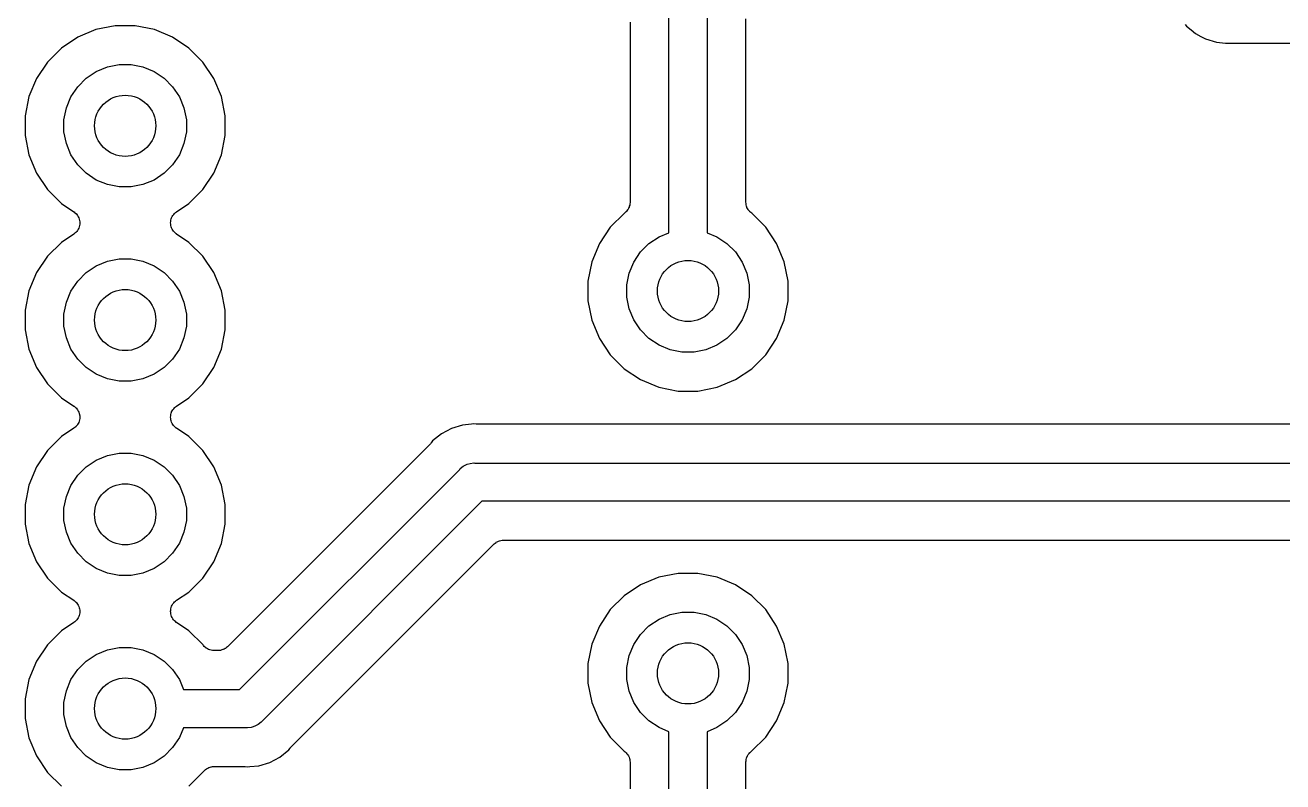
# Model space of a CAD drawing. Extents: x 93 to 144, y -123 to -68.
# Drawn here: x 110.93 to 127.38, y -86.02 to -76.12 of the extents above; entities that cross this region are included whole.
import ezdxf

# ---------------------------------------------------------------- set-up
doc = ezdxf.new("R2010")
doc.units = 0
doc.layers.add('BLACK', color=7, linetype='CONTINUOUS')

msp = doc.modelspace()

# ---------------------------------------------------------------- linework, layer by layer
at = {"layer": 'BLACK', "linetype": 'CONTINUOUS'}
for p, q in [((119.35, -78.8376), (119.35, -75.4)), ((119.85, -75.4), (119.85, -78.8376)), ((112.111, -76.132), (111.858, -76.1823)), ((112.369, -76.132), (112.111, -76.132)), ((112.622, -76.1823), (112.369, -76.132)), ((118.842, -76.0831), (118.842, -78.4398)), ((120.358, -78.4398), (120.358, -76.0431)), ((126.103, -76.1163), (126.121, -76.1386)), ((126.121, -76.1386), (126.179, -76.1856)), ((111.62, -76.2809), (111.406, -76.424)), ((111.858, -76.1823), (111.62, -76.2809)), ((112.86, -76.2809), (112.622, -76.1823)), ((113.074, -76.424), (112.86, -76.2809)), ((126.179, -76.1856), (126.179, -76.1856)), ((126.179, -76.1856), (126.237, -76.2333)), ((126.237, -76.2333), (126.308, -76.2715)), ((126.308, -76.2715), (126.308, -76.2715)), ((126.308, -76.2715), (126.369, -76.3037)), ((126.369, -76.3037), (126.511, -76.347)), ((111.406, -76.424), (111.224, -76.6062)), ((113.256, -76.6062), (113.074, -76.424)), ((126.511, -76.347), (126.631, -76.3588)), ((126.631, -76.3588), (126.631, -76.3588)), ((126.631, -76.3588), (126.66, -76.3617)), ((126.66, -76.3617), (126.689, -76.3588)), ((126.689, -76.3588), (126.691, -76.3586)), ((126.691, -76.3586), (126.698, -76.3587)), ((126.698, -76.3587), (126.706, -76.358)), ((126.706, -76.358), (131.154, -76.358)), ((111.224, -76.6062), (111.081, -76.8204)), ((112.007, -76.6707), (112.161, -76.64)), ((112.161, -76.64), (112.319, -76.64)), ((112.319, -76.64), (112.473, -76.6707)), ((113.399, -76.8204), (113.256, -76.6062)), ((111.73, -76.8186), (111.861, -76.731)), ((111.861, -76.731), (112.007, -76.6707)), ((112.473, -76.6707), (112.619, -76.731)), ((112.619, -76.731), (112.75, -76.8186)), ((111.081, -76.8204), (110.982, -77.0585)), ((111.531, -77.0611), (111.619, -76.93)), ((111.619, -76.93), (111.73, -76.8186)), ((112.75, -76.8186), (112.861, -76.93)), ((112.861, -76.93), (112.949, -77.0611)), ((113.498, -77.0585), (113.399, -76.8204)), ((110.982, -77.0585), (110.932, -77.3112)), ((111.471, -77.2066), (111.531, -77.0611)), ((112.949, -77.0611), (113.009, -77.2066)), ((113.548, -77.3112), (113.498, -77.0585)), ((111.44, -77.3612), (111.471, -77.2066)), ((113.009, -77.2066), (113.04, -77.3612)), ((110.932, -77.3112), (110.932, -77.5688)), ((111.44, -77.5188), (111.44, -77.3612)), ((113.04, -77.3612), (113.04, -77.5188)), ((113.548, -77.5688), (113.548, -77.3112)), ((110.932, -77.5688), (110.982, -77.8215)), ((111.471, -77.6734), (111.44, -77.5188)), ((113.04, -77.5188), (113.009, -77.6734)), ((113.498, -77.8215), (113.548, -77.5688)), ((111.531, -77.8189), (111.471, -77.6734)), ((113.009, -77.6734), (112.949, -77.8189)), ((110.982, -77.8215), (111.081, -78.0596)), ((111.619, -77.95), (111.531, -77.8189)), ((111.73, -78.0614), (111.619, -77.95)), ((112.861, -77.95), (112.75, -78.0614)), ((112.949, -77.8189), (112.861, -77.95)), ((113.399, -78.0596), (113.498, -77.8215)), ((111.081, -78.0596), (111.224, -78.2738)), ((111.861, -78.149), (111.73, -78.0614)), ((112.75, -78.0614), (112.619, -78.149)), ((113.256, -78.2738), (113.399, -78.0596)), ((111.224, -78.2738), (111.406, -78.456)), ((112.007, -78.2093), (111.861, -78.149)), ((112.161, -78.24), (112.007, -78.2093)), ((112.319, -78.24), (112.161, -78.24)), ((112.473, -78.2093), (112.319, -78.24)), ((112.619, -78.149), (112.473, -78.2093)), ((113.074, -78.456), (113.256, -78.2738)), ((118.842, -78.4423), (118.84, -78.4584)), ((118.842, -78.4398), (118.842, -78.4405)), ((118.842, -78.4405), (118.842, -78.4406)), ((118.842, -78.4406), (118.842, -78.4406)), ((118.842, -78.4406), (118.842, -78.4423)), ((120.36, -78.456), (120.358, -78.4398)), ((111.406, -78.456), (111.569, -78.5645)), ((111.569, -78.5645), (111.57, -78.5653)), ((111.57, -78.5653), (111.57, -78.5653)), ((111.57, -78.5653), (111.57, -78.5654)), ((111.57, -78.5654), (111.571, -78.5659)), ((111.571, -78.5659), (111.583, -78.5766)), ((111.583, -78.5766), (111.596, -78.5872)), ((111.596, -78.5872), (111.596, -78.5876)), ((111.596, -78.5876), (111.597, -78.5879)), ((111.597, -78.5879), (111.607, -78.601)), ((111.607, -78.601), (111.618, -78.6138)), ((111.618, -78.6138), (111.618, -78.6142)), ((111.618, -78.6142), (111.618, -78.6146)), ((111.618, -78.6146), (111.626, -78.6294)), ((112.855, -78.6272), (112.863, -78.6125)), ((112.863, -78.6125), (112.864, -78.6122)), ((112.864, -78.6118), (112.875, -78.5989)), ((112.864, -78.6122), (112.864, -78.6118)), ((112.875, -78.5989), (112.885, -78.5861)), ((112.885, -78.5859), (112.886, -78.5855)), ((112.885, -78.5861), (112.885, -78.5859)), ((112.886, -78.5855), (112.899, -78.5749)), ((112.899, -78.5749), (112.911, -78.5645)), ((112.911, -78.5645), (113.074, -78.456)), ((118.768, -78.5823), (118.584, -78.7662)), ((118.777, -78.5751), (118.768, -78.5823)), ((118.789, -78.5649), (118.777, -78.5751)), ((118.79, -78.5642), (118.789, -78.5649)), ((118.791, -78.5637), (118.79, -78.5642)), ((118.801, -78.5511), (118.791, -78.5637)), ((118.811, -78.5387), (118.801, -78.5511)), ((118.812, -78.538), (118.811, -78.5387)), ((118.82, -78.523), (118.812, -78.5373)), ((118.812, -78.5373), (118.812, -78.538)), ((118.828, -78.5088), (118.82, -78.523)), ((118.829, -78.5072), (118.828, -78.508)), ((118.828, -78.508), (118.828, -78.5088)), ((118.833, -78.4917), (118.829, -78.5072)), ((118.838, -78.4762), (118.833, -78.4917)), ((118.839, -78.4746), (118.838, -78.4754)), ((118.838, -78.4754), (118.838, -78.4762)), ((118.84, -78.4584), (118.839, -78.4746)), ((120.361, -78.4722), (120.36, -78.456)), ((120.361, -78.473), (120.361, -78.4722)), ((120.361, -78.4738), (120.361, -78.473)), ((120.366, -78.4894), (120.361, -78.4738)), ((120.371, -78.505), (120.366, -78.4894)), ((120.371, -78.5057), (120.371, -78.505)), ((120.371, -78.5065), (120.371, -78.5057)), ((120.379, -78.5208), (120.371, -78.5065)), ((120.386, -78.5353), (120.379, -78.5208)), ((120.387, -78.5359), (120.386, -78.5353)), ((120.387, -78.5367), (120.387, -78.5359)), ((120.397, -78.5492), (120.387, -78.5367)), ((120.408, -78.5619), (120.397, -78.5492)), ((120.408, -78.5625), (120.408, -78.5619)), ((120.409, -78.5631), (120.408, -78.5625)), ((120.421, -78.5735), (120.409, -78.5631)), ((120.434, -78.5839), (120.421, -78.5735)), ((120.616, -78.7662), (120.434, -78.5839)), ((111.633, -78.7782), (111.625, -78.7927)), ((111.626, -78.6294), (111.633, -78.644)), ((111.633, -78.644), (111.634, -78.6445)), ((111.638, -78.7614), (111.633, -78.7774)), ((111.633, -78.7774), (111.633, -78.7778)), ((111.633, -78.7778), (111.633, -78.7782)), ((111.634, -78.6445), (111.634, -78.6449)), ((111.634, -78.6449), (111.638, -78.6609)), ((111.638, -78.6609), (111.643, -78.6768)), ((111.643, -78.7456), (111.638, -78.7614)), ((111.643, -78.6768), (111.643, -78.6772)), ((111.643, -78.6772), (111.643, -78.6777)), ((111.643, -78.6777), (111.645, -78.6943)), ((111.645, -78.7282), (111.643, -78.7447)), ((111.643, -78.7447), (111.643, -78.7452)), ((111.643, -78.7452), (111.643, -78.7456)), ((111.645, -78.6943), (111.646, -78.7108)), ((111.646, -78.7117), (111.645, -78.7282)), ((111.646, -78.7108), (111.646, -78.7112)), ((111.646, -78.7112), (111.646, -78.7117)), ((112.834, -78.7083), (112.835, -78.6918)), ((112.834, -78.7088), (112.834, -78.7083)), ((112.834, -78.7092), (112.834, -78.7088)), ((112.835, -78.7258), (112.834, -78.7092)), ((112.835, -78.6918), (112.837, -78.6753)), ((112.837, -78.7423), (112.835, -78.7258)), ((112.837, -78.6744), (112.842, -78.6585)), ((112.837, -78.6748), (112.837, -78.6744)), ((112.837, -78.6753), (112.837, -78.6748)), ((112.837, -78.7428), (112.837, -78.7423)), ((112.837, -78.7432), (112.837, -78.7428)), ((112.842, -78.7592), (112.837, -78.7432)), ((112.842, -78.6585), (112.847, -78.6426)), ((112.846, -78.7751), (112.842, -78.7592)), ((112.846, -78.7755), (112.846, -78.7751)), ((112.847, -78.776), (112.846, -78.7755)), ((112.847, -78.6418), (112.855, -78.6272)), ((112.847, -78.6422), (112.847, -78.6418)), ((112.847, -78.6426), (112.847, -78.6422)), ((112.854, -78.7907), (112.847, -78.776)), ((118.584, -78.7662), (118.441, -78.9804)), ((120.759, -78.9804), (120.616, -78.7662)), ((111.569, -78.8555), (111.406, -78.964)), ((111.581, -78.8449), (111.569, -78.8555)), ((111.594, -78.8345), (111.581, -78.8449)), ((111.595, -78.8341), (111.594, -78.8345)), ((111.606, -78.8209), (111.595, -78.8339)), ((111.595, -78.8339), (111.595, -78.8341)), ((111.616, -78.8082), (111.606, -78.8209)), ((111.617, -78.8075), (111.616, -78.8078)), ((111.616, -78.8078), (111.616, -78.8082)), ((111.625, -78.7927), (111.617, -78.8075)), ((112.862, -78.8054), (112.854, -78.7907)), ((112.862, -78.8058), (112.862, -78.8054)), ((112.862, -78.8062), (112.862, -78.8058)), ((112.873, -78.8191), (112.862, -78.8062)), ((112.883, -78.8321), (112.873, -78.8191)), ((112.884, -78.8324), (112.883, -78.8321)), ((112.884, -78.8328), (112.884, -78.8324)), ((112.897, -78.8434), (112.884, -78.8328)), ((112.909, -78.8541), (112.897, -78.8434)), ((112.91, -78.8546), (112.909, -78.8541)), ((112.91, -78.8547), (112.91, -78.8546)), ((112.911, -78.8555), (112.91, -78.8547)), ((112.91, -78.8547), (112.91, -78.8547)), ((113.074, -78.964), (112.911, -78.8555)), ((119.09, -78.9786), (119.221, -78.891)), ((119.221, -78.891), (119.35, -78.8376)), ((119.85, -78.8376), (119.979, -78.891)), ((119.979, -78.891), (120.11, -78.9786)), ((111.406, -78.964), (111.224, -79.1462)), ((113.256, -79.1462), (113.074, -78.964)), ((118.441, -78.9804), (118.342, -79.2185)), ((118.891, -79.2211), (118.979, -79.09)), ((118.979, -79.09), (119.09, -78.9786)), ((120.11, -78.9786), (120.221, -79.09)), ((120.221, -79.09), (120.309, -79.2211)), ((120.858, -79.2185), (120.759, -78.9804)), ((111.224, -79.1462), (111.081, -79.3604)), ((111.73, -79.3586), (111.861, -79.271)), ((111.861, -79.271), (112.007, -79.2107)), ((112.007, -79.2107), (112.161, -79.18)), ((112.161, -79.18), (112.319, -79.18)), ((112.319, -79.18), (112.473, -79.2107)), ((112.473, -79.2107), (112.619, -79.271)), ((112.619, -79.271), (112.75, -79.3586)), ((113.399, -79.3604), (113.256, -79.1462)), ((118.342, -79.2185), (118.292, -79.4712)), ((118.831, -79.3666), (118.891, -79.2211)), ((120.309, -79.2211), (120.369, -79.3666)), ((120.908, -79.4712), (120.858, -79.2185)), ((111.081, -79.3604), (110.982, -79.5985)), ((111.619, -79.47), (111.73, -79.3586)), ((112.75, -79.3586), (112.861, -79.47)), ((113.498, -79.5985), (113.399, -79.3604)), ((118.8, -79.5212), (118.831, -79.3666)), ((120.369, -79.3666), (120.4, -79.5212)), ((110.982, -79.5985), (110.932, -79.8512)), ((111.471, -79.7466), (111.531, -79.6011)), ((111.531, -79.6011), (111.619, -79.47)), ((112.861, -79.47), (112.949, -79.6011)), ((112.949, -79.6011), (113.009, -79.7466)), ((113.548, -79.8512), (113.498, -79.5985)), ((118.292, -79.4712), (118.292, -79.7288)), ((118.8, -79.6788), (118.8, -79.5212)), ((120.4, -79.5212), (120.4, -79.6788)), ((120.908, -79.7288), (120.908, -79.4712)), ((111.44, -79.9012), (111.471, -79.7466)), ((113.009, -79.7466), (113.04, -79.9012)), ((118.292, -79.7288), (118.342, -79.9815)), ((118.831, -79.8334), (118.8, -79.6788)), ((120.4, -79.6788), (120.369, -79.8334)), ((120.858, -79.9815), (120.908, -79.7288)), ((110.932, -79.8512), (110.932, -80.1088)), ((111.44, -80.0588), (111.44, -79.9012)), ((113.04, -79.9012), (113.04, -80.0588)), ((113.548, -80.1088), (113.548, -79.8512)), ((118.891, -79.9789), (118.831, -79.8334)), ((120.369, -79.8334), (120.309, -79.9789)), ((111.471, -80.2134), (111.44, -80.0588)), ((113.04, -80.0588), (113.009, -80.2134)), ((118.342, -79.9815), (118.441, -80.2196)), ((118.979, -80.11), (118.891, -79.9789)), ((120.309, -79.9789), (120.221, -80.11)), ((120.759, -80.2196), (120.858, -79.9815)), ((110.932, -80.1088), (110.982, -80.3615)), ((111.531, -80.3589), (111.471, -80.2134)), ((113.009, -80.2134), (112.949, -80.3589)), ((113.498, -80.3615), (113.548, -80.1088)), ((118.441, -80.2196), (118.584, -80.4338)), ((119.09, -80.2214), (118.979, -80.11)), ((119.221, -80.309), (119.09, -80.2214)), ((120.11, -80.2214), (119.979, -80.309)), ((120.221, -80.11), (120.11, -80.2214)), ((120.616, -80.4338), (120.759, -80.2196)), ((110.982, -80.3615), (111.081, -80.5996)), ((111.619, -80.49), (111.531, -80.3589)), ((112.949, -80.3589), (112.861, -80.49)), ((113.399, -80.5996), (113.498, -80.3615)), ((119.367, -80.3693), (119.221, -80.309)), ((119.521, -80.4), (119.367, -80.3693)), ((119.679, -80.4), (119.521, -80.4)), ((119.833, -80.3693), (119.679, -80.4)), ((119.979, -80.309), (119.833, -80.3693)), ((111.73, -80.6014), (111.619, -80.49)), ((112.861, -80.49), (112.75, -80.6014)), ((118.584, -80.4338), (118.766, -80.616)), ((120.434, -80.616), (120.616, -80.4338)), ((111.081, -80.5996), (111.224, -80.8138)), ((111.861, -80.689), (111.73, -80.6014)), ((112.007, -80.7493), (111.861, -80.689)), ((112.161, -80.78), (112.007, -80.7493)), ((112.473, -80.7493), (112.319, -80.78)), ((112.619, -80.689), (112.473, -80.7493)), ((112.75, -80.6014), (112.619, -80.689)), ((113.256, -80.8138), (113.399, -80.5996)), ((118.766, -80.616), (118.98, -80.7591)), ((120.22, -80.7591), (120.434, -80.616)), ((111.224, -80.8138), (111.406, -80.996)), ((112.319, -80.78), (112.161, -80.78)), ((113.074, -80.996), (113.256, -80.8138)), ((118.98, -80.7591), (119.218, -80.8577)), ((119.218, -80.8577), (119.471, -80.908)), ((119.471, -80.908), (119.729, -80.908)), ((119.729, -80.908), (119.982, -80.8577)), ((119.982, -80.8577), (120.22, -80.7591)), ((111.406, -80.996), (111.569, -81.1045)), ((112.911, -81.1045), (113.074, -80.996)), ((111.569, -81.1045), (111.57, -81.1053)), ((111.57, -81.1053), (111.57, -81.1053)), ((111.57, -81.1053), (111.57, -81.1054)), ((111.57, -81.1054), (111.571, -81.1059)), ((111.571, -81.1059), (111.583, -81.1166)), ((111.583, -81.1166), (111.596, -81.1272)), ((111.596, -81.1272), (111.596, -81.1276)), ((111.596, -81.1276), (111.597, -81.1279)), ((111.597, -81.1279), (111.607, -81.141)), ((111.607, -81.141), (111.618, -81.1538)), ((111.618, -81.1538), (111.618, -81.1542)), ((111.618, -81.1542), (111.618, -81.1546)), ((111.618, -81.1546), (111.626, -81.1694)), ((111.626, -81.1694), (111.633, -81.184)), ((111.633, -81.184), (111.634, -81.1845)), ((111.634, -81.1845), (111.634, -81.1849)), ((111.634, -81.1849), (111.638, -81.2009)), ((111.638, -81.2009), (111.643, -81.2168)), ((111.643, -81.2168), (111.643, -81.2172)), ((111.643, -81.2172), (111.643, -81.2177)), ((111.643, -81.2177), (111.645, -81.2343)), ((111.645, -81.2343), (111.646, -81.2508)), ((112.834, -81.2483), (112.835, -81.2318)), ((112.834, -81.2488), (112.834, -81.2483)), ((112.834, -81.2492), (112.834, -81.2488)), ((112.835, -81.2318), (112.837, -81.2153)), ((112.837, -81.2144), (112.842, -81.1985)), ((112.837, -81.2148), (112.837, -81.2144)), ((112.837, -81.2153), (112.837, -81.2148)), ((112.842, -81.1985), (112.847, -81.1826)), ((112.847, -81.1818), (112.855, -81.1672)), ((112.847, -81.1822), (112.847, -81.1818)), ((112.847, -81.1826), (112.847, -81.1822)), ((112.855, -81.1672), (112.863, -81.1525)), ((112.863, -81.1525), (112.864, -81.1522)), ((112.864, -81.1518), (112.875, -81.1389)), ((112.864, -81.1522), (112.864, -81.1518)), ((112.875, -81.1389), (112.885, -81.1261)), ((112.885, -81.1259), (112.886, -81.1255)), ((112.885, -81.1261), (112.885, -81.1259)), ((112.886, -81.1255), (112.899, -81.1149)), ((112.899, -81.1149), (112.911, -81.1045)), ((111.569, -81.3955), (111.406, -81.504)), ((111.581, -81.3849), (111.569, -81.3955)), ((111.594, -81.3745), (111.581, -81.3849)), ((111.595, -81.3741), (111.594, -81.3745)), ((111.606, -81.3609), (111.595, -81.3739)), ((111.595, -81.3739), (111.595, -81.3741)), ((111.616, -81.3482), (111.606, -81.3609)), ((111.617, -81.3475), (111.616, -81.3478)), ((111.616, -81.3478), (111.616, -81.3482)), ((111.625, -81.3327), (111.617, -81.3475)), ((111.633, -81.3182), (111.625, -81.3327)), ((111.638, -81.3014), (111.633, -81.3174)), ((111.633, -81.3174), (111.633, -81.3178)), ((111.633, -81.3178), (111.633, -81.3182)), ((111.643, -81.2856), (111.638, -81.3014)), ((111.645, -81.2682), (111.643, -81.2847)), ((111.643, -81.2847), (111.643, -81.2852)), ((111.643, -81.2852), (111.643, -81.2856)), ((111.646, -81.2517), (111.645, -81.2682)), ((111.646, -81.2508), (111.646, -81.2512)), ((111.646, -81.2512), (111.646, -81.2517)), ((112.835, -81.2658), (112.834, -81.2492)), ((112.837, -81.2823), (112.835, -81.2658)), ((112.837, -81.2828), (112.837, -81.2823)), ((112.837, -81.2832), (112.837, -81.2828)), ((112.842, -81.2992), (112.837, -81.2832)), ((112.846, -81.3151), (112.842, -81.2992)), ((112.846, -81.3155), (112.846, -81.3151)), ((112.847, -81.316), (112.846, -81.3155)), ((112.854, -81.3307), (112.847, -81.316)), ((112.862, -81.3454), (112.854, -81.3307)), ((112.862, -81.3458), (112.862, -81.3454)), ((112.862, -81.3462), (112.862, -81.3458)), ((112.873, -81.3592), (112.862, -81.3462)), ((112.883, -81.3721), (112.873, -81.3592)), ((112.884, -81.3724), (112.883, -81.3721)), ((112.884, -81.3728), (112.884, -81.3724)), ((112.897, -81.3834), (112.884, -81.3728)), ((112.909, -81.3941), (112.897, -81.3834)), ((112.91, -81.3946), (112.909, -81.3941)), ((112.91, -81.3947), (112.91, -81.3946)), ((112.911, -81.3955), (112.91, -81.3947)), ((112.91, -81.3947), (112.91, -81.3947)), ((113.074, -81.504), (112.911, -81.3955)), ((116.509, -81.3963), (116.377, -81.4667)), ((116.651, -81.353), (116.509, -81.3963)), ((116.771, -81.3412), (116.651, -81.353)), ((116.8, -81.3383), (116.771, -81.3412)), ((116.771, -81.3412), (116.771, -81.3412)), ((116.829, -81.3412), (116.8, -81.3383)), ((116.836, -81.3412), (116.829, -81.3412)), ((116.843, -81.342), (116.836, -81.3412)), ((116.846, -81.342), (116.843, -81.342)), ((127.714, -81.342), (116.846, -81.342)), ((111.406, -81.504), (111.224, -81.6862)), ((113.256, -81.6862), (113.074, -81.504)), ((116.261, -81.5614), (116.243, -81.5837)), ((116.377, -81.4667), (116.261, -81.5614)), ((111.224, -81.6862), (111.081, -81.9004)), ((112.007, -81.7507), (112.161, -81.72)), ((112.161, -81.72), (112.319, -81.72)), ((112.319, -81.72), (112.473, -81.7507)), ((113.399, -81.9004), (113.256, -81.6862)), ((116.232, -81.5964), (113.577, -84.2507)), ((116.236, -81.5907), (116.232, -81.5964)), ((116.242, -81.5856), (116.236, -81.5907)), ((116.243, -81.5837), (116.242, -81.5856)), ((111.081, -81.9004), (110.982, -82.1385)), ((111.619, -82.01), (111.73, -81.8986)), ((111.73, -81.8986), (111.861, -81.811)), ((111.861, -81.811), (112.007, -81.7507)), ((112.473, -81.7507), (112.619, -81.811)), ((112.619, -81.811), (112.75, -81.8986)), ((112.75, -81.8986), (112.861, -82.01)), ((113.498, -82.1385), (113.399, -81.9004)), ((116.622, -81.9224), (116.66, -81.8911)), ((116.66, -81.8911), (116.704, -81.8679)), ((116.704, -81.8679), (116.713, -81.8651)), ((116.713, -81.8651), (116.751, -81.8536)), ((116.751, -81.8536), (116.8, -81.8488)), ((116.8, -81.8488), (116.812, -81.85)), ((116.812, -81.85), (127.996, -81.85)), ((111.531, -82.1411), (111.619, -82.01)), ((112.861, -82.01), (112.949, -82.1411)), ((113.736, -84.81), (116.615, -81.9319)), ((116.615, -81.9319), (116.622, -81.9224)), ((110.982, -82.1385), (110.932, -82.3912)), ((111.471, -82.2866), (111.531, -82.1411)), ((112.949, -82.1411), (113.009, -82.2866)), ((113.548, -82.3912), (113.498, -82.1385)), ((110.932, -82.3912), (110.932, -82.6488)), ((111.44, -82.4412), (111.471, -82.2866)), ((113.009, -82.2866), (113.04, -82.4412)), ((113.548, -82.6488), (113.548, -82.3912)), ((116.904, -82.35), (114.025, -85.2281)), ((128.088, -82.35), (116.904, -82.35)), ((111.44, -82.5988), (111.44, -82.4412)), ((113.04, -82.4412), (113.04, -82.5988)), ((110.932, -82.6488), (110.982, -82.9015)), ((111.471, -82.7534), (111.44, -82.5988)), ((113.04, -82.5988), (113.009, -82.7534)), ((113.498, -82.9015), (113.548, -82.6488)), ((111.531, -82.8989), (111.471, -82.7534)), ((113.009, -82.7534), (112.949, -82.8989)), ((117.077, -82.8974), (117.09, -82.8872)), ((117.09, -82.8868), (117.091, -82.8862)), ((117.09, -82.8872), (117.09, -82.8868)), ((117.091, -82.8862), (117.106, -82.8788)), ((117.106, -82.8788), (117.12, -82.8712)), ((117.12, -82.8712), (117.121, -82.8709)), ((117.121, -82.8705), (117.137, -82.866)), ((117.121, -82.8709), (117.121, -82.8705)), ((117.137, -82.866), (117.152, -82.8613)), ((117.152, -82.8613), (117.153, -82.8612)), ((117.153, -82.8612), (117.154, -82.861)), ((117.154, -82.861), (117.17, -82.8596)), ((117.17, -82.8596), (117.186, -82.858)), ((117.186, -82.858), (128.054, -82.858)), ((110.982, -82.9015), (111.081, -83.1396)), ((111.619, -83.03), (111.531, -82.8989)), ((111.73, -83.1414), (111.619, -83.03)), ((112.861, -83.03), (112.75, -83.1414)), ((112.949, -82.8989), (112.861, -83.03)), ((113.399, -83.1396), (113.498, -82.9015)), ((114.408, -85.5636), (117.063, -82.9093)), ((117.063, -82.9088), (117.064, -82.9075)), ((117.063, -82.9093), (117.063, -82.9088)), ((117.063, -82.9088), (117.063, -82.9088)), ((117.063, -82.9088), (117.063, -82.9088)), ((117.064, -82.9075), (117.077, -82.8974)), ((111.081, -83.1396), (111.224, -83.3538)), ((111.861, -83.229), (111.73, -83.1414)), ((112.75, -83.1414), (112.619, -83.229)), ((113.256, -83.3538), (113.399, -83.1396)), ((111.224, -83.3538), (111.406, -83.536)), ((112.007, -83.2893), (111.861, -83.229)), ((112.161, -83.32), (112.007, -83.2893)), ((112.319, -83.32), (112.161, -83.32)), ((112.473, -83.2893), (112.319, -83.32)), ((112.619, -83.229), (112.473, -83.2893)), ((113.074, -83.536), (113.256, -83.3538)), ((119.218, -83.3423), (118.98, -83.4409)), ((119.471, -83.292), (119.218, -83.3423)), ((119.729, -83.292), (119.471, -83.292)), ((119.982, -83.3423), (119.729, -83.292)), ((120.22, -83.4409), (119.982, -83.3423)), ((111.406, -83.536), (111.569, -83.6445)), ((112.911, -83.6445), (113.074, -83.536)), ((118.98, -83.4409), (118.766, -83.584)), ((120.434, -83.584), (120.22, -83.4409)), ((111.569, -83.6445), (111.57, -83.6453)), ((111.57, -83.6453), (111.57, -83.6453)), ((111.57, -83.6453), (111.57, -83.6454)), ((111.57, -83.6454), (111.571, -83.6459)), ((111.571, -83.6459), (111.583, -83.6566)), ((111.583, -83.6566), (111.596, -83.6672)), ((111.596, -83.6672), (111.596, -83.6676)), ((111.596, -83.6676), (111.597, -83.6679)), ((111.597, -83.6679), (111.607, -83.681)), ((111.607, -83.681), (111.618, -83.6938)), ((111.618, -83.6938), (111.618, -83.6942)), ((111.618, -83.6942), (111.618, -83.6946)), ((111.618, -83.6946), (111.626, -83.7094)), ((111.626, -83.7094), (111.633, -83.724)), ((112.847, -83.7218), (112.855, -83.7072)), ((112.855, -83.7072), (112.863, -83.6925)), ((112.863, -83.6925), (112.864, -83.6922)), ((112.864, -83.6918), (112.875, -83.6789)), ((112.864, -83.6922), (112.864, -83.6918)), ((112.875, -83.6789), (112.885, -83.6661)), ((112.885, -83.6659), (112.886, -83.6655)), ((112.885, -83.6661), (112.885, -83.6659)), ((112.886, -83.6655), (112.899, -83.6549)), ((112.899, -83.6549), (112.911, -83.6445)), ((118.766, -83.584), (118.584, -83.7662)), ((120.616, -83.7662), (120.434, -83.584)), ((111.625, -83.8727), (111.617, -83.8875)), ((111.633, -83.8582), (111.625, -83.8727)), ((111.633, -83.724), (111.634, -83.7245)), ((111.638, -83.8414), (111.633, -83.8574)), ((111.633, -83.8574), (111.633, -83.8578)), ((111.633, -83.8578), (111.633, -83.8582)), ((111.634, -83.7245), (111.634, -83.7249)), ((111.634, -83.7249), (111.638, -83.7409)), ((111.638, -83.7409), (111.643, -83.7568)), ((111.643, -83.8256), (111.638, -83.8414)), ((111.643, -83.7568), (111.643, -83.7572)), ((111.643, -83.7572), (111.643, -83.7577)), ((111.643, -83.7577), (111.645, -83.7742)), ((111.645, -83.8082), (111.643, -83.8247)), ((111.643, -83.8247), (111.643, -83.8252)), ((111.643, -83.8252), (111.643, -83.8256)), ((111.645, -83.7742), (111.646, -83.7908)), ((111.646, -83.7917), (111.645, -83.8082)), ((111.646, -83.7908), (111.646, -83.7912)), ((111.646, -83.7912), (111.646, -83.7917)), ((112.834, -83.7883), (112.835, -83.7718)), ((112.834, -83.7888), (112.834, -83.7883)), ((112.834, -83.7892), (112.834, -83.7888)), ((112.835, -83.8057), (112.834, -83.7892)), ((112.835, -83.7718), (112.837, -83.7553)), ((112.837, -83.8223), (112.835, -83.8057)), ((112.837, -83.7544), (112.842, -83.7385)), ((112.837, -83.7548), (112.837, -83.7544)), ((112.837, -83.7553), (112.837, -83.7548)), ((112.837, -83.8228), (112.837, -83.8223)), ((112.837, -83.8232), (112.837, -83.8228)), ((112.842, -83.8392), (112.837, -83.8232)), ((112.842, -83.7385), (112.847, -83.7226)), ((112.846, -83.8551), (112.842, -83.8392)), ((112.846, -83.8555), (112.846, -83.8551)), ((112.847, -83.856), (112.846, -83.8555)), ((112.847, -83.7222), (112.847, -83.7218)), ((112.847, -83.7226), (112.847, -83.7222)), ((112.854, -83.8707), (112.847, -83.856)), ((112.862, -83.8854), (112.854, -83.8707)), ((118.584, -83.7662), (118.441, -83.9804)), ((119.221, -83.891), (119.367, -83.8307)), ((119.367, -83.8307), (119.521, -83.8)), ((119.521, -83.8), (119.679, -83.8)), ((119.679, -83.8), (119.833, -83.8307)), ((119.833, -83.8307), (119.979, -83.891)), ((120.759, -83.9804), (120.616, -83.7662)), ((111.406, -84.044), (111.224, -84.2262)), ((111.569, -83.9355), (111.406, -84.044)), ((111.581, -83.9249), (111.569, -83.9355)), ((111.594, -83.9145), (111.581, -83.9249)), ((111.595, -83.9141), (111.594, -83.9145)), ((111.606, -83.9009), (111.595, -83.9139)), ((111.595, -83.9139), (111.595, -83.9141)), ((111.616, -83.8882), (111.606, -83.9009)), ((111.617, -83.8875), (111.616, -83.8878)), ((111.616, -83.8878), (111.616, -83.8882)), ((112.862, -83.8858), (112.862, -83.8854)), ((112.862, -83.8862), (112.862, -83.8858)), ((112.873, -83.8992), (112.862, -83.8862)), ((112.883, -83.9121), (112.873, -83.8992)), ((112.884, -83.9124), (112.883, -83.9121)), ((112.884, -83.9128), (112.884, -83.9124)), ((112.897, -83.9234), (112.884, -83.9128)), ((112.909, -83.9341), (112.897, -83.9234)), ((112.91, -83.9346), (112.909, -83.9341)), ((112.91, -83.9347), (112.91, -83.9346)), ((112.911, -83.9355), (112.91, -83.9347)), ((112.91, -83.9347), (112.91, -83.9347)), ((113.074, -84.044), (112.911, -83.9355)), ((113.258, -84.2279), (113.074, -84.044)), ((118.441, -83.9804), (118.342, -84.2185)), ((118.979, -84.09), (119.09, -83.9786)), ((119.09, -83.9786), (119.221, -83.891)), ((119.979, -83.891), (120.11, -83.9786)), ((120.11, -83.9786), (120.221, -84.09)), ((120.858, -84.2185), (120.759, -83.9804)), ((118.891, -84.2211), (118.979, -84.09)), ((120.221, -84.09), (120.309, -84.2211)), ((111.224, -84.2262), (111.081, -84.4404)), ((111.73, -84.4386), (111.861, -84.351)), ((111.861, -84.351), (112.007, -84.2907)), ((112.007, -84.2907), (112.161, -84.26)), ((112.161, -84.26), (112.319, -84.26)), ((112.319, -84.26), (112.473, -84.2907)), ((112.473, -84.2907), (112.619, -84.351)), ((112.619, -84.351), (112.75, -84.4386)), ((113.265, -84.2367), (113.258, -84.2279)), ((113.275, -84.2494), (113.265, -84.2367)), ((113.276, -84.25), (113.275, -84.2494)), ((113.276, -84.2506), (113.276, -84.25)), ((113.289, -84.2609), (113.276, -84.2506)), ((113.301, -84.2714), (113.289, -84.2609)), ((113.302, -84.2718), (113.301, -84.2714)), ((113.303, -84.2723), (113.302, -84.2718)), ((113.317, -84.28), (113.303, -84.2723)), ((113.331, -84.2878), (113.317, -84.28)), ((113.332, -84.2881), (113.331, -84.2878)), ((113.333, -84.2885), (113.332, -84.2881)), ((113.348, -84.2933), (113.333, -84.2885)), ((113.364, -84.2982), (113.348, -84.2933)), ((113.365, -84.2983), (113.364, -84.2982)), ((113.365, -84.2985), (113.365, -84.2983)), ((113.382, -84.3002), (113.365, -84.2985)), ((113.398, -84.302), (113.382, -84.3002)), ((113.399, -84.302), (113.398, -84.302)), ((113.4, -84.302), (113.399, -84.302)), ((113.399, -84.302), (113.399, -84.302)), ((113.399, -84.302), (113.399, -84.302)), ((113.454, -84.302), (113.4, -84.302)), ((113.47, -84.3004), (113.454, -84.302)), ((113.486, -84.299), (113.47, -84.3004)), ((113.487, -84.2988), (113.486, -84.299)), ((113.488, -84.2987), (113.487, -84.2988)), ((113.503, -84.294), (113.488, -84.2987)), ((113.519, -84.2895), (113.503, -84.294)), ((113.52, -84.2888), (113.519, -84.2891)), ((113.519, -84.2891), (113.519, -84.2895)), ((113.534, -84.2812), (113.52, -84.2888)), ((113.549, -84.2738), (113.534, -84.2812)), ((113.55, -84.2732), (113.549, -84.2738)), ((113.563, -84.2625), (113.55, -84.2728)), ((113.55, -84.2728), (113.55, -84.2732)), ((113.576, -84.2525), (113.563, -84.2625)), ((113.577, -84.2512), (113.576, -84.2525)), ((113.577, -84.2507), (113.577, -84.2512)), ((113.577, -84.2512), (113.577, -84.2512)), ((113.577, -84.2512), (113.577, -84.2512)), ((118.342, -84.2185), (118.292, -84.4712)), ((118.8, -84.5212), (118.831, -84.3666)), ((118.831, -84.3666), (118.891, -84.2211)), ((120.309, -84.2211), (120.369, -84.3666)), ((120.369, -84.3666), (120.4, -84.5212)), ((120.879, -84.3244), (120.858, -84.2185)), ((120.908, -84.4712), (120.879, -84.3244)), ((120.879, -84.3244), (120.879, -84.3244)), ((111.081, -84.4404), (110.982, -84.6785)), ((111.619, -84.55), (111.73, -84.4386)), ((112.75, -84.4386), (112.861, -84.55)), ((118.292, -84.4712), (118.292, -84.7288)), ((118.8, -84.6788), (118.8, -84.5212)), ((120.4, -84.5212), (120.4, -84.6788)), ((120.908, -84.7288), (120.908, -84.4712)), ((110.982, -84.6785), (110.932, -84.9312)), ((111.471, -84.8266), (111.531, -84.6811)), ((111.531, -84.6811), (111.619, -84.55)), ((112.861, -84.55), (112.949, -84.6811)), ((112.949, -84.6811), (113.002, -84.81)), ((118.831, -84.8334), (118.8, -84.6788)), ((120.4, -84.6788), (120.369, -84.8334)), ((111.44, -84.9812), (111.471, -84.8266)), ((113.002, -84.81), (113.736, -84.81)), ((118.292, -84.7288), (118.342, -84.9815)), ((118.891, -84.9789), (118.831, -84.8334)), ((120.369, -84.8334), (120.309, -84.9789)), ((120.879, -84.8755), (120.908, -84.7288)), ((110.932, -84.9312), (110.932, -85.1888)), ((111.44, -85.1388), (111.44, -84.9812)), ((118.342, -84.9815), (118.441, -85.2196)), ((118.979, -85.11), (118.891, -84.9789)), ((120.309, -84.9789), (120.221, -85.11)), ((120.759, -85.2196), (120.858, -84.9815)), ((120.858, -84.9815), (120.879, -84.8755)), ((110.932, -85.1888), (110.982, -85.4415)), ((111.471, -85.2934), (111.44, -85.1388)), ((119.09, -85.2214), (118.979, -85.11)), ((120.221, -85.11), (120.11, -85.2214)), ((111.531, -85.4389), (111.471, -85.2934)), ((113.002, -85.31), (112.949, -85.4389)), ((113.828, -85.31), (113.002, -85.31)), ((113.84, -85.3112), (113.828, -85.31)), ((113.889, -85.3064), (113.84, -85.3112)), ((113.899, -85.3034), (113.889, -85.3064)), ((113.936, -85.2921), (113.899, -85.3034)), ((113.98, -85.2689), (113.936, -85.2921)), ((114.018, -85.2376), (113.98, -85.2689)), ((114.025, -85.2281), (114.018, -85.2376)), ((118.441, -85.2196), (118.584, -85.4338)), ((119.221, -85.309), (119.09, -85.2214)), ((119.35, -85.3624), (119.221, -85.309)), ((119.979, -85.309), (119.85, -85.3624)), ((120.11, -85.2214), (119.979, -85.309)), ((120.616, -85.4338), (120.759, -85.2196)), ((110.982, -85.4415), (111.081, -85.6796)), ((111.619, -85.57), (111.531, -85.4389)), ((112.949, -85.4389), (112.861, -85.57)), ((118.584, -85.4338), (118.766, -85.6161)), ((119.35, -88.2476), (119.35, -85.3624)), ((119.85, -85.3624), (119.85, -88.2476)), ((120.432, -85.6177), (120.616, -85.4338)), ((111.081, -85.6796), (111.224, -85.8938)), ((111.73, -85.6814), (111.619, -85.57)), ((111.861, -85.769), (111.73, -85.6814)), ((112.75, -85.6814), (112.619, -85.769)), ((112.861, -85.57), (112.75, -85.6814)), ((114.263, -85.6933), (114.379, -85.5986)), ((114.379, -85.5986), (114.397, -85.5763)), ((114.397, -85.5763), (114.398, -85.5744)), ((114.398, -85.5744), (114.404, -85.5693)), ((114.404, -85.5693), (114.408, -85.5636)), ((118.766, -85.6161), (118.779, -85.6265)), ((118.779, -85.6265), (118.791, -85.6369)), ((118.791, -85.6369), (118.792, -85.6375)), ((118.792, -85.6375), (118.792, -85.6381)), ((118.792, -85.6381), (118.802, -85.6507)), ((118.802, -85.6507), (118.813, -85.6633)), ((118.813, -85.6633), (118.813, -85.6641)), ((118.813, -85.6641), (118.814, -85.6647)), ((118.814, -85.6647), (118.821, -85.6791)), ((118.821, -85.6791), (118.829, -85.6935)), ((120.372, -85.6912), (120.38, -85.677)), ((120.38, -85.677), (120.388, -85.6627)), ((120.388, -85.662), (120.389, -85.6613)), ((120.388, -85.6627), (120.388, -85.662)), ((120.389, -85.6613), (120.399, -85.6489)), ((120.399, -85.6489), (120.409, -85.6363)), ((120.409, -85.6363), (120.41, -85.6358)), ((120.41, -85.6358), (120.411, -85.6351)), ((120.411, -85.6351), (120.423, -85.6249)), ((120.423, -85.6249), (120.432, -85.6177)), ((112.007, -85.8293), (111.861, -85.769)), ((112.161, -85.86), (112.007, -85.8293)), ((112.473, -85.8293), (112.319, -85.86)), ((112.619, -85.769), (112.473, -85.8293)), ((113.291, -85.8575), (113.303, -85.8472)), ((113.303, -85.8472), (113.304, -85.8468)), ((113.304, -85.8468), (113.305, -85.8463)), ((113.305, -85.8463), (113.319, -85.8388)), ((113.319, -85.8388), (113.333, -85.8312)), ((113.333, -85.8312), (113.334, -85.831)), ((113.334, -85.831), (113.335, -85.8306)), ((113.335, -85.8306), (113.351, -85.826)), ((113.351, -85.826), (113.366, -85.8213)), ((113.366, -85.8213), (113.367, -85.8213)), ((113.367, -85.8213), (113.368, -85.821)), ((113.368, -85.821), (113.384, -85.8196)), ((113.384, -85.8196), (113.4, -85.818)), ((113.4, -85.818), (113.794, -85.818)), ((113.794, -85.818), (113.797, -85.818)), ((113.797, -85.818), (113.804, -85.8188)), ((113.804, -85.8188), (113.811, -85.8188)), ((113.811, -85.8188), (113.84, -85.8217)), ((113.84, -85.8217), (113.869, -85.8188)), ((113.869, -85.8188), (113.989, -85.807)), ((113.869, -85.8188), (113.869, -85.8188)), ((113.989, -85.807), (114.131, -85.7637)), ((114.131, -85.7637), (114.263, -85.6933)), ((118.829, -85.6935), (118.829, -85.6943)), ((118.829, -85.6943), (118.829, -85.695)), ((118.829, -85.695), (118.834, -85.7107)), ((118.834, -85.7107), (118.839, -85.7262)), ((118.839, -85.7262), (118.839, -85.727)), ((118.839, -85.727), (118.839, -85.7278)), ((118.839, -85.7278), (118.84, -85.7441)), ((118.84, -85.7441), (118.842, -85.7602)), ((118.842, -85.7602), (118.842, -87.8498)), ((120.358, -85.7577), (120.36, -85.7416)), ((120.358, -85.7594), (120.358, -85.7577)), ((120.358, -85.7595), (120.358, -85.7594)), ((120.358, -85.7594), (120.358, -85.7594)), ((120.358, -85.7602), (120.358, -85.7595)), ((120.358, -87.8498), (120.358, -85.7602)), ((120.36, -85.7416), (120.361, -85.7254)), ((120.361, -85.7254), (120.362, -85.7246)), ((120.362, -85.7238), (120.367, -85.7083)), ((120.362, -85.7246), (120.362, -85.7238)), ((120.367, -85.7083), (120.371, -85.6928)), ((120.371, -85.6928), (120.372, -85.692)), ((120.372, -85.692), (120.372, -85.6912)), ((111.224, -85.8938), (111.406, -86.076)), ((112.319, -85.86), (112.161, -85.86)), ((113.074, -86.076), (113.256, -85.8937)), ((113.256, -85.8937), (113.266, -85.8814)), ((113.266, -85.8814), (113.277, -85.8688)), ((113.277, -85.8688), (113.278, -85.8683)), ((113.278, -85.8676), (113.291, -85.8575)), ((113.278, -85.8683), (113.278, -85.8676))]:
    msp.add_line(p, q, dxfattribs=at)
at = {"layer": 'BLACK'}
for centre in [(112.24, -77.44), (112.24, -77.44), (119.6, -79.6), (119.6, -79.6), (112.24, -79.98), (112.24, -79.98), (112.24, -82.52), (112.24, -82.52), (119.6, -84.6), (119.6, -84.6), (112.24, -85.06), (112.24, -85.06)]:
    msp.add_circle(centre, 0.4, dxfattribs=at)

doc.saveas('drawing.dxf')
